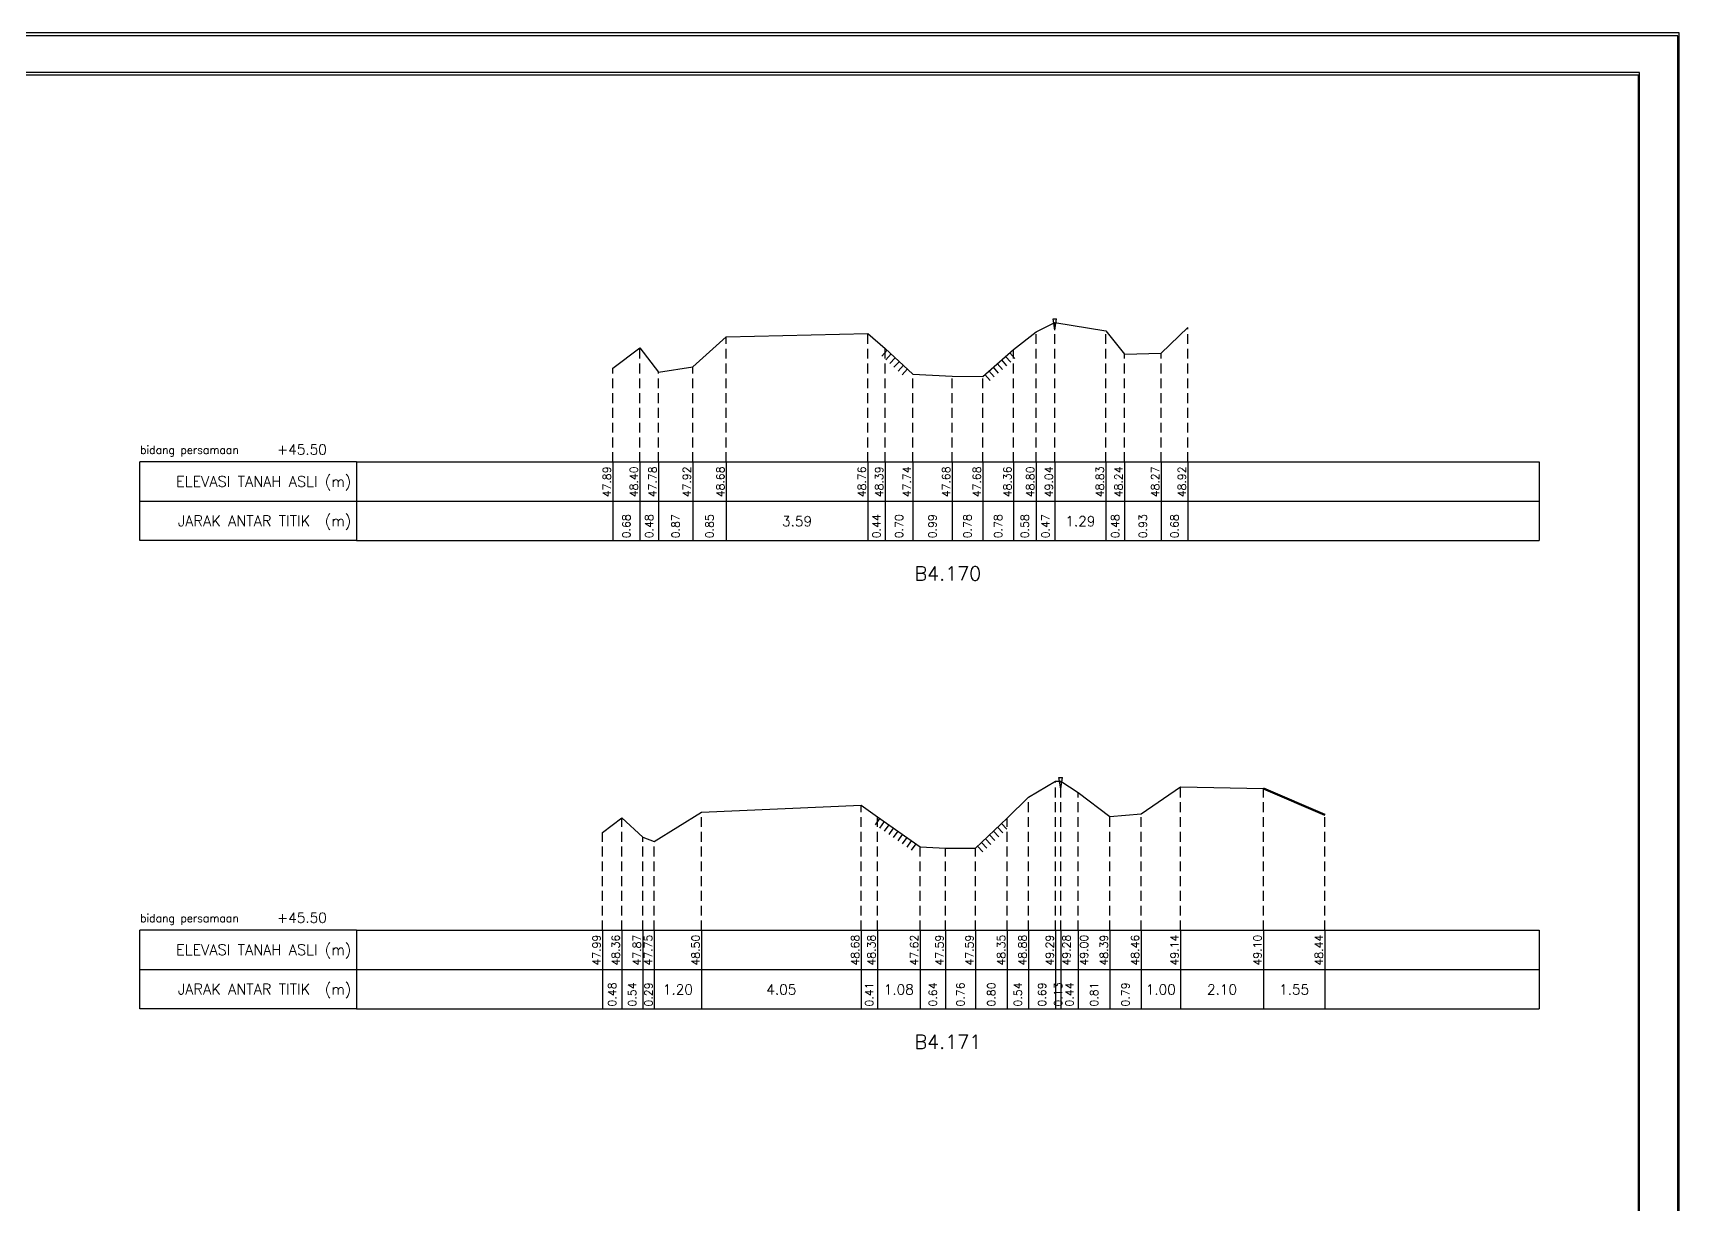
# Model space of a CAD drawing. Header units: inches. Extents: x -11 to 3175, y -842 to -783.
# Drawn here: x 1757.34 to 1799.1, y -812.3 to -782.6 of the extents above; entities that cross this region are included whole.
import ezdxf
from ezdxf.enums import TextEntityAlignment as Align

# ---------------------------------------------------------------- set-up
doc = ezdxf.new("R2010")
doc.units = ezdxf.units.IN
doc.header["$MEASUREMENT"] = 0
doc.linetypes.add('DASHED2', pattern=[0.375, 0.25, -0.125])
doc.layers.add('pelengkap', color=7, linetype='Continuous')
doc.styles.add('L100', font='simplex.shx', dxfattribs={"height": 0.254})
doc.styles.add('L140', font='simplex.shx', dxfattribs={"height": 0.356})
doc.styles.add('L80', font='simplex.shx', dxfattribs={"height": 0.203})
doc.styles.get("Standard").update_dxf_attribs({"font": 'simplex.shx'})

# ---------------------------------------------------------------- blocks, each defined once
blk = doc.blocks.new('kop')
at = {"color": 2}
blk.add_lwpolyline([(-49.29008735655361, -9.987386569675465), (790.6905617838997, -9.987386569675465), (790.6905617838997, 583.2926438577114), (-49.29008735655361, 583.2926438577114)], close=True, dxfattribs=at)
at = {"color": 6}
blk.add_lwpolyline([(0.6493091440684111, 0.0004927304488262507), (780.7026824837753, 0.0004927304488262507), (780.7026824837753, 573.3047645575871), (0.6493091440684111, 573.3047645575871)], close=True, dxfattribs=at)
blk = doc.blocks.new('c100')
at = {"color": 2}
blk.add_lwpolyline([(-5, -1), (79.10000000000002, -1), (79.10000000000002, 58.4), (-5, 58.4)], close=True, dxfattribs=at)
at = {"color": 6}
blk.add_lwpolyline([(0, 0), (78.10000000000002, 0), (78.10000000000002, 57.4), (3.516176065587739e-15, 57.4)], close=True, dxfattribs=at)
blk = doc.blocks.new('das2')
at = {"color": 5, "linetype": 'Continuous'}
for q in [(0, 1), (17.75, 0.9999999999999973)]:
    blk.add_line((2.75, 1), q, dxfattribs=at)
at = {"color": 3, "linetype": 'Continuous'}
for p, q in [((2.75, 1), (2.75, 0)), ((17.75, 0.9999999999999973), (17.75, -2.664535259100376e-15)), ((0, 0.5000000000000004), (17.75, 0.4999999999999973)), ((2.75, 0), (0, 0)), ((2.75, 0), (17.75, -2.664535259100376e-15))]:
    blk.add_line(p, q, dxfattribs=at)
blk.add_lwpolyline([(0, 0), (0, 1)], dxfattribs=at)
blk.add_text('bidang persamaan', height=0.1, dxfattribs=at).set_placement((0.005000000000000004, 1.100000000000001))
at = {"color": 5, "linetype": 'Continuous'}
for s, p in [('ELEVASI TANAH ASLI (m)', (2.683279515513197, 0.6825000000000001)), ('JARAK ANTAR TITIK  (m)', (2.683279515513197, 0.1825000000000001))]:
    blk.add_text(s, height=0.135, dxfattribs=at).set_placement(p, align=Align.RIGHT)
blk = doc.blocks.new('gbrpatok')
at = {"color": 2, "linetype": 'Continuous'}
for p, q in [((-0.0004517254713327645, 0.0009574234873781506), (0.0004517254713327645, 0.0009574234873781506)), ((0, -0.001962284437723838), (-0.0004517254713327645, 0.0009574234873781506)), ((0, -0.001962284437723838), (0.0004517254713327645, 0.0009574234873781506))]:
    blk.add_line(p, q, dxfattribs=at)

msp = doc.modelspace()

# ---------------------------------------------------------------- linework, layer by layer
at = {"color": 2, "linetype": 'Continuous', "lineweight": -3}
for p, q in [((1782.791406876478, -790.1834590075514), (1783.264652055478, -789.9434590075514)), ((1783.264652055478, -789.9434590075514), (1784.557763807478, -790.1564590075515)), ((1785.961506705478, -790.7184590075514), (1786.639957967478, -790.0704590075514)), ((1774.079715420478, -791.0664590075514), (1774.931031893478, -790.3104590075515)), ((1774.931031893478, -790.3104590075515), (1778.518882466478, -790.2264590075514)), ((1778.518882466478, -790.2264590075514), (1778.960263365478, -790.5994590075514)), ((1782.212788471478, -790.6264590075514), (1782.791406876478, -790.1834590075514)), ((1784.557763807478, -790.1564590075515), (1785.034137856478, -790.7424590075514)), ((1772.052894255478, -791.0984590075514), (1772.736386005478, -790.5844590075515)), ((1772.736386005478, -790.5844590075515), (1773.211696815478, -791.2024590075514)), ((1778.960263365478, -790.5994590075514), (1779.663341600478, -791.2504590075514)), ((1781.435878422478, -791.3104590075515), (1782.212788471478, -790.6264590075514)), ((1785.034137856478, -790.7424590075514), (1785.961506705478, -790.7184590075514)), ((1773.211696815478, -791.2024590075514), (1774.079715420478, -791.0664590075514)), ((1779.663341600478, -791.2504590075514), (1780.657264666478, -791.3064590075514)), ((1780.657264666478, -791.3064590075514), (1781.435878422478, -791.3104590075515)), ((1782.594738613995, -801.9835466897148), (1783.285281960995, -801.5755466897148)), ((1783.285281960995, -801.5755466897148), (1783.412600459995, -801.5765466897147)), ((1783.412600459995, -801.5765466897147), (1783.857167665995, -801.8635466897148)), ((1785.450574453995, -802.4005466897147), (1786.453814033995, -801.7175466897147)), ((1786.453814033995, -801.7175466897147), (1788.557711147995, -801.7615466897147)), ((1788.557711147995, -801.7615466897147), (1790.111541868995, -802.4255466897148)), ((1774.303896874995, -802.3605466897147), (1778.349559278995, -802.1805466897148)), ((1778.349559278995, -802.1805466897148), (1778.763554858995, -802.4815466897147)), ((1782.055750799995, -802.5105466897147), (1782.594738613995, -801.9835466897148)), ((1783.857167665995, -801.8635466897148), (1784.662224803995, -802.4745466897148)), ((1771.791700109995, -802.8755466897147), (1772.276083549995, -802.5015466897147)), ((1772.276083549995, -802.5015466897147), (1772.814527329995, -802.9925466897147)), ((1773.100923779995, -803.1075466897147), (1774.303896874995, -802.3605466897147)), ((1778.763554858995, -802.4815466897147), (1779.848463398995, -803.2425466897147)), ((1781.250756571995, -803.2745466897147), (1782.055750799995, -802.5105466897147)), ((1784.662224803995, -802.4745466897148), (1785.450574453995, -802.4005466897147)), ((1772.814527329995, -802.9925466897147), (1773.100923779995, -803.1075466897147)), ((1779.848463398995, -803.2425466897147), (1780.489931473995, -803.2725466897148)), ((1780.489931473995, -803.2725466897148), (1781.250756571995, -803.2745466897147))]:
    msp.add_line(p, q, dxfattribs=at)
at = {"color": 1, "linetype": 'DASHED2', "lineweight": -3}
for p, q in [((1783.264652055478, -793.4854590075514), (1783.264652055478, -789.9434590075514)), ((1786.639957967478, -793.4854590075514), (1786.639957967478, -790.0704590075514)), ((1774.931031893478, -793.4854590075514), (1774.931031893478, -790.3104590075515)), ((1778.518882466478, -793.4854590075514), (1778.518882466478, -790.2264590075514)), ((1782.791406876478, -793.4854590075514), (1782.791406876478, -790.1834590075514)), ((1784.557763807478, -793.4854590075514), (1784.557763807478, -790.1564590075515)), ((1772.736386005478, -793.4854590075514), (1772.736386005478, -790.5844590075515)), ((1778.960263365478, -793.4854590075514), (1778.960263365478, -790.5994590075514)), ((1782.212788471478, -793.4854590075514), (1782.212788471478, -790.6264590075514)), ((1785.034137856478, -793.4854590075514), (1785.034137856478, -790.7424590075514)), ((1785.961506705478, -793.4854590075514), (1785.961506705478, -790.7184590075514)), ((1772.052894255478, -793.4854590075514), (1772.052894255478, -791.0984590075514)), ((1773.211696815478, -793.4854590075514), (1773.211696815478, -791.2024590075514)), ((1774.079715420478, -793.4854590075514), (1774.079715420478, -791.0664590075514)), ((1779.663341600478, -793.4854590075514), (1779.663341600478, -791.2504590075514)), ((1780.657264666478, -793.4854590075514), (1780.657264666478, -791.3064590075514)), ((1781.435878422478, -793.4854590075514), (1781.435878422478, -791.3104590075515)), ((1783.285281960995, -805.3605466897147), (1783.285281960995, -801.5755466897148)), ((1783.412600459995, -805.3605466897147), (1783.412600459995, -801.5765466897147)), ((1786.453814033995, -805.3605466897147), (1786.453814033995, -801.7175466897147)), ((1788.557711147995, -805.3605466897147), (1788.557711147995, -801.7615466897147)), ((1778.349559278995, -805.3605466897147), (1778.349559278995, -802.1805466897148)), ((1782.594738613995, -805.3605466897147), (1782.594738613995, -801.9835466897148)), ((1783.857167665995, -805.3605466897147), (1783.857167665995, -801.8635466897148)), ((1772.276083549995, -805.3605466897147), (1772.276083549995, -802.5015466897147)), ((1774.303896874995, -805.3605466897147), (1774.303896874995, -802.3605466897147)), ((1778.763554858995, -805.3605466897147), (1778.763554858995, -802.4815466897147)), ((1782.055750799995, -805.3605466897147), (1782.055750799995, -802.5105466897147)), ((1784.662224803995, -805.3605466897147), (1784.662224803995, -802.4745466897148)), ((1785.450574453995, -805.3605466897147), (1785.450574453995, -802.4005466897147)), ((1790.111541868995, -805.3605466897147), (1790.111541868995, -802.4255466897148)), ((1771.791700109995, -805.3605466897147), (1771.791700109995, -802.8755466897147)), ((1772.814527329995, -805.3605466897147), (1772.814527329995, -802.9925466897147)), ((1773.100923779995, -805.3605466897147), (1773.100923779995, -803.1075466897147)), ((1779.848463398995, -805.3605466897147), (1779.848463398995, -803.2425466897147)), ((1780.489931473995, -805.3605466897147), (1780.489931473995, -803.2725466897148)), ((1781.250756571995, -805.3605466897147), (1781.250756571995, -803.2745466897147))]:
    msp.add_line(p, q, dxfattribs=at)
at = {"color": 1, "linetype": 'Continuous', "lineweight": -3}
for p, q in [((1772.052894255478, -793.4854590075514), (1772.052894255478, -795.4854590075514)), ((1772.736386005478, -793.4854590075514), (1772.736386005478, -795.4854590075514)), ((1773.211696815478, -793.4854590075514), (1773.211696815478, -795.4854590075514)), ((1774.079715420478, -793.4854590075514), (1774.079715420478, -795.4854590075514)), ((1774.931031893478, -793.4854590075514), (1774.931031893478, -795.4854590075514)), ((1778.518882466478, -793.4854590075514), (1778.518882466478, -795.4854590075514)), ((1778.960263365478, -793.4854590075514), (1778.960263365478, -795.4854590075514)), ((1779.663341600478, -793.4854590075514), (1779.663341600478, -795.4854590075514)), ((1780.657264666478, -793.4854590075514), (1780.657264666478, -795.4854590075514)), ((1781.435878422478, -793.4854590075514), (1781.435878422478, -795.4854590075514)), ((1782.212788471478, -793.4854590075514), (1782.212788471478, -795.4854590075514)), ((1782.791406876478, -793.4854590075514), (1782.791406876478, -795.4854590075514)), ((1783.264652055478, -793.4854590075514), (1783.264652055478, -795.4854590075514)), ((1784.557763807478, -793.4854590075514), (1784.557763807478, -795.4854590075514)), ((1785.034137856478, -793.4854590075514), (1785.034137856478, -795.4854590075514)), ((1785.961506705478, -793.4854590075514), (1785.961506705478, -795.4854590075514)), ((1786.639957967478, -793.4854590075514), (1786.639957967478, -795.4854590075514)), ((1771.791700109995, -805.3605466897147), (1771.791700109995, -807.3605466897147)), ((1772.276083549995, -805.3605466897147), (1772.276083549995, -807.3605466897147)), ((1772.814527329995, -805.3605466897147), (1772.814527329995, -807.3605466897147)), ((1773.100923779995, -805.3605466897147), (1773.100923779995, -807.3605466897147)), ((1774.303896874995, -805.3605466897147), (1774.303896874995, -807.3605466897147)), ((1778.349559278995, -805.3605466897147), (1778.349559278995, -807.3605466897147)), ((1778.763554858995, -805.3605466897147), (1778.763554858995, -807.3605466897147)), ((1779.848463398995, -805.3605466897147), (1779.848463398995, -807.3605466897147)), ((1780.489931473995, -805.3605466897147), (1780.489931473995, -807.3605466897147)), ((1781.250756571995, -805.3605466897147), (1781.250756571995, -807.3605466897147)), ((1782.055750799995, -805.3605466897147), (1782.055750799995, -807.3605466897147)), ((1782.594738613995, -805.3605466897147), (1782.594738613995, -807.3605466897147)), ((1783.285281960995, -805.3605466897147), (1783.285281960995, -807.3605466897147)), ((1783.412600459995, -805.3605466897147), (1783.412600459995, -807.3605466897147)), ((1783.857167665995, -805.3605466897147), (1783.857167665995, -807.3605466897147)), ((1784.662224803995, -805.3605466897147), (1784.662224803995, -807.3605466897147)), ((1785.450574453995, -805.3605466897147), (1785.450574453995, -807.3605466897147)), ((1786.453814033995, -805.3605466897147), (1786.453814033995, -807.3605466897147)), ((1788.557711147995, -805.3605466897147), (1788.557711147995, -807.3605466897147)), ((1790.111541868995, -805.3605466897147), (1790.111541868995, -807.3605466897147))]:
    msp.add_line(p, q, dxfattribs=at)
at = {"layer": 'pelengkap', "color": 1, "linetype": 'Continuous', "lineweight": -3}
for p, q in [((1779.01162655314, -790.6470176340366), (1778.875744763182, -790.7937695987863)), ((1779.114352928465, -790.742134887007), (1778.978471138507, -790.8888868517566)), ((1779.21707930379, -790.8372521399773), (1779.081197513832, -790.984004104727)), ((1781.908731588956, -790.8941539716101), (1782.040891917826, -791.0442660879528)), ((1782.013810070396, -790.8016417414009), (1782.145970399266, -790.9517538577436)), ((1782.118888551836, -790.7091295111917), (1782.251048880706, -790.8592416275344)), ((1779.319805679115, -790.9323693929476), (1779.183923889157, -791.0791213576973)), ((1779.42253205444, -791.027486645918), (1779.286650264482, -791.1742386106677)), ((1779.525258429765, -791.1226038988883), (1779.389376639807, -791.269355863638)), ((1781.488417663197, -791.2642028924469), (1781.620577992068, -791.4143150087896)), ((1781.593496144637, -791.1716906622377), (1781.725656473507, -791.3218027785804)), ((1781.698574626077, -791.0791784320285), (1781.830734954947, -791.2292905483712)), ((1781.803653107517, -790.9866662018193), (1781.935813436387, -791.136778318162)), ((1778.820862254077, -802.5217444815557), (1778.706011420246, -802.6854798960761)), ((1778.935477044242, -802.6021400652378), (1778.82062621041, -802.7658754797582)), ((1779.050091834406, -802.6825356489198), (1778.935241000575, -802.8462710634402)), ((1779.164706624571, -802.7629312326019), (1779.049855790739, -802.9266666471223)), ((1779.279321414735, -802.8433268162839), (1779.164470580904, -803.0070622308043)), ((1779.3939362049, -802.923722399966), (1779.279085371068, -803.0874578144864)), ((1779.508550995065, -803.004117983648), (1779.393700161233, -803.1678533981684)), ((1781.606170392607, -802.9372322724151), (1781.743849746606, -803.082299137971)), ((1781.707717198496, -802.8408567246153), (1781.845396552495, -802.9859235901711)), ((1781.809264004385, -802.7444811768154), (1781.946943358384, -802.8895480423712)), ((1781.910810810274, -802.6481056290155), (1782.048490164274, -802.7931724945713)), ((1779.623165785229, -803.0845135673301), (1779.508314951397, -803.2482489818505)), ((1779.737780575394, -803.1649091510121), (1779.622929741562, -803.3286445655325)), ((1781.30152997494, -803.2263589158148), (1781.439209328939, -803.3714257813706)), ((1781.403076780829, -803.1299833680149), (1781.540756134828, -803.2750502335707)), ((1781.504623586718, -803.033607820215), (1781.642302940717, -803.1786746857708))]:
    msp.add_line(p, q, dxfattribs=at)
at = {"layer": 'pelengkap', "color": 8, "linetype": 'Continuous', "lineweight": 60}
msp.add_line((1788.557711147995, -801.7615466897147), (1790.111541868995, -802.4255466897148), dxfattribs=at)

# ---------------------------------------------------------------- block references
at = {"color": 2, "linetype": 'Continuous', "lineweight": -3}
msp.add_blockref('c100', (1720, -841), dxfattribs=at)
for name, p, xscale, yscale, zscale in [('kop', (1720, -841), 0.1, 0.1, 0.1), ('das2', (1760.05, -795.475), 2, 2, 2), ('das2', (1760.05, -807.35), 2, 2, 2)]:
    msp.add_blockref(name, p, dxfattribs=dict(at, xscale=xscale, yscale=yscale, zscale=zscale))
at = {"color": 1, "linetype": 'Continuous', "lineweight": -3, "xscale": 100, "yscale": 100, "zscale": 100}
for p in [(1783.264652055478, -789.9434590075514), (1783.412600459995, -801.5765466897147)]:
    msp.add_blockref('gbrpatok', p, dxfattribs=at)

# ---------------------------------------------------------------- texts
at = {"color": 3, "linetype": 'Continuous', "lineweight": -3, "style": 'L100'}
for s, p in [('+45.50', (1764.165866561296, -793.2904026700543)), ('3.59', (1776.724957179978, -795.1104590075514)), ('1.29', (1783.911207931478, -795.1104590075514)), ('+45.50', (1764.165866561296, -805.1654026700543)), ('1.20', (1773.702410327495, -806.9855466897147)), ('4.05', (1776.326728076995, -806.9855466897147)), ('1.08', (1779.306009128995, -806.9855466897147)), ('1.00', (1785.952194243995, -806.9855466897147)), ('2.10', (1787.505762590995, -806.9855466897147)), ('1.55', (1789.334626508495, -806.9855466897147))]:
    msp.add_text(s, height=0.254, dxfattribs=at).set_placement(p, align=Align.CENTER)
at = {"color": 3, "linetype": 'Continuous', "lineweight": -3, "style": 'L80'}
for s, p in [('47.89', (1772.002699774071, -793.9854293370472)), ('48.40', (1772.686191524071, -793.9854293370472)), ('47.78', (1773.161502334071, -793.9854293370472)), ('47.92', (1774.029520939071, -793.9854293370472)), ('48.68', (1774.880837412071, -793.9854293370472)), ('48.76', (1778.468687985071, -793.9854293370472)), ('48.39', (1778.910068884071, -793.9854293370472)), ('47.74', (1779.613147119071, -793.9854293370472)), ('47.68', (1780.607070185071, -793.9854293370472)), ('47.68', (1781.385683941071, -793.9854293370472)), ('48.36', (1782.162593990071, -793.9854293370472)), ('48.80', (1782.741212395071, -793.9854293370472)), ('49.04', (1783.214457574071, -793.9854293370472)), ('48.83', (1784.507569326071, -793.9854293370472)), ('48.24', (1784.983943375071, -793.9854293370472)), ('48.27', (1785.911312224071, -793.9854293370472)), ('48.92', (1786.589763486071, -793.9854293370472)), ('47.99', (1771.741505628589, -805.8605170192105)), ('48.36', (1772.225889068589, -805.8605170192105)), ('47.87', (1772.764332848589, -805.8605170192105)), ('47.75', (1773.050729298589, -805.8605170192105)), ('48.50', (1774.253702393589, -805.8605170192105)), ('48.68', (1778.299364797589, -805.8605170192105)), ('48.38', (1778.713360377589, -805.8605170192105)), ('47.62', (1779.798268917589, -805.8605170192105)), ('47.59', (1780.439736992589, -805.8605170192105)), ('47.59', (1781.200562090589, -805.8605170192105)), ('48.35', (1782.005556318589, -805.8605170192105)), ('48.88', (1782.544544132589, -805.8605170192105)), ('49.29', (1783.235087479589, -805.8605170192105)), ('49.28', (1783.662405978589, -805.8605170192105)), ('49.00', (1784.106973184589, -805.8605170192105)), ('48.39', (1784.612030322589, -805.8605170192105)), ('48.46', (1785.400379972589, -805.8605170192105)), ('49.14', (1786.403619552589, -805.8605170192105)), ('49.10', (1788.507516666589, -805.8605170192105)), ('48.44', (1790.061347387589, -805.8605170192105))]:
    msp.add_text(s, height=0.203, rotation=90, dxfattribs=at).set_placement(p, align=Align.CENTER)
for s, p in [('0.68', (1772.394640130478, -795.1104590075514)), ('0.48', (1772.974041410478, -795.1104590075514)), ('0.87', (1773.645706117978, -795.1104590075514)), ('0.85', (1774.505373656978, -795.1104590075514)), ('0.44', (1778.739572915978, -795.1104590075514)), ('0.70', (1779.311802482978, -795.1104590075514)), ('0.99', (1780.160303133478, -795.1104590075514)), ('0.78', (1781.046571544478, -795.1104590075514)), ('0.78', (1781.824333446978, -795.1104590075514)), ('0.58', (1782.502097673977, -795.1104590075514)), ('0.47', (1783.028029465978, -795.1104590075514)), ('0.48', (1784.795950831978, -795.1104590075514)), ('0.93', (1785.497822280978, -795.1104590075514)), ('0.68', (1786.300732336478, -795.1104590075514)), ('0.48', (1772.033891829995, -806.9855466897147)), ('0.54', (1772.545305439995, -806.9855466897147)), ('0.29', (1772.957725554995, -806.9855466897147)), ('0.41', (1778.556557068995, -806.9855466897147)), ('0.64', (1780.169197436495, -806.9855466897147)), ('0.76', (1780.870344022995, -806.9855466897147)), ('0.80', (1781.653253685995, -806.9855466897147)), ('0.54', (1782.325244706995, -806.9855466897147)), ('0.69', (1782.940010287495, -806.9855466897147)), ('0.13', (1783.348941210495, -806.9855466897147)), ('0.44', (1783.634884062995, -806.9855466897147)), ('0.81', (1784.259696234995, -806.9855466897147)), ('0.79', (1785.056399628995, -806.9855466897147))]:
    msp.add_text(s, height=0.203, rotation=90, dxfattribs=at).set_placement(p, align=Align.MIDDLE_CENTER)
at = {"color": 4, "linetype": 'Continuous', "lineweight": -3, "style": 'L140'}
for s, p in [('B4.170', (1780.550123084671, -796.4873845434007)), ('B4.171', (1780.550123084671, -808.3623845434007))]:
    msp.add_text(s, height=0.356, dxfattribs=at).set_placement(p, align=Align.CENTER)

doc.saveas('drawing.dxf')
